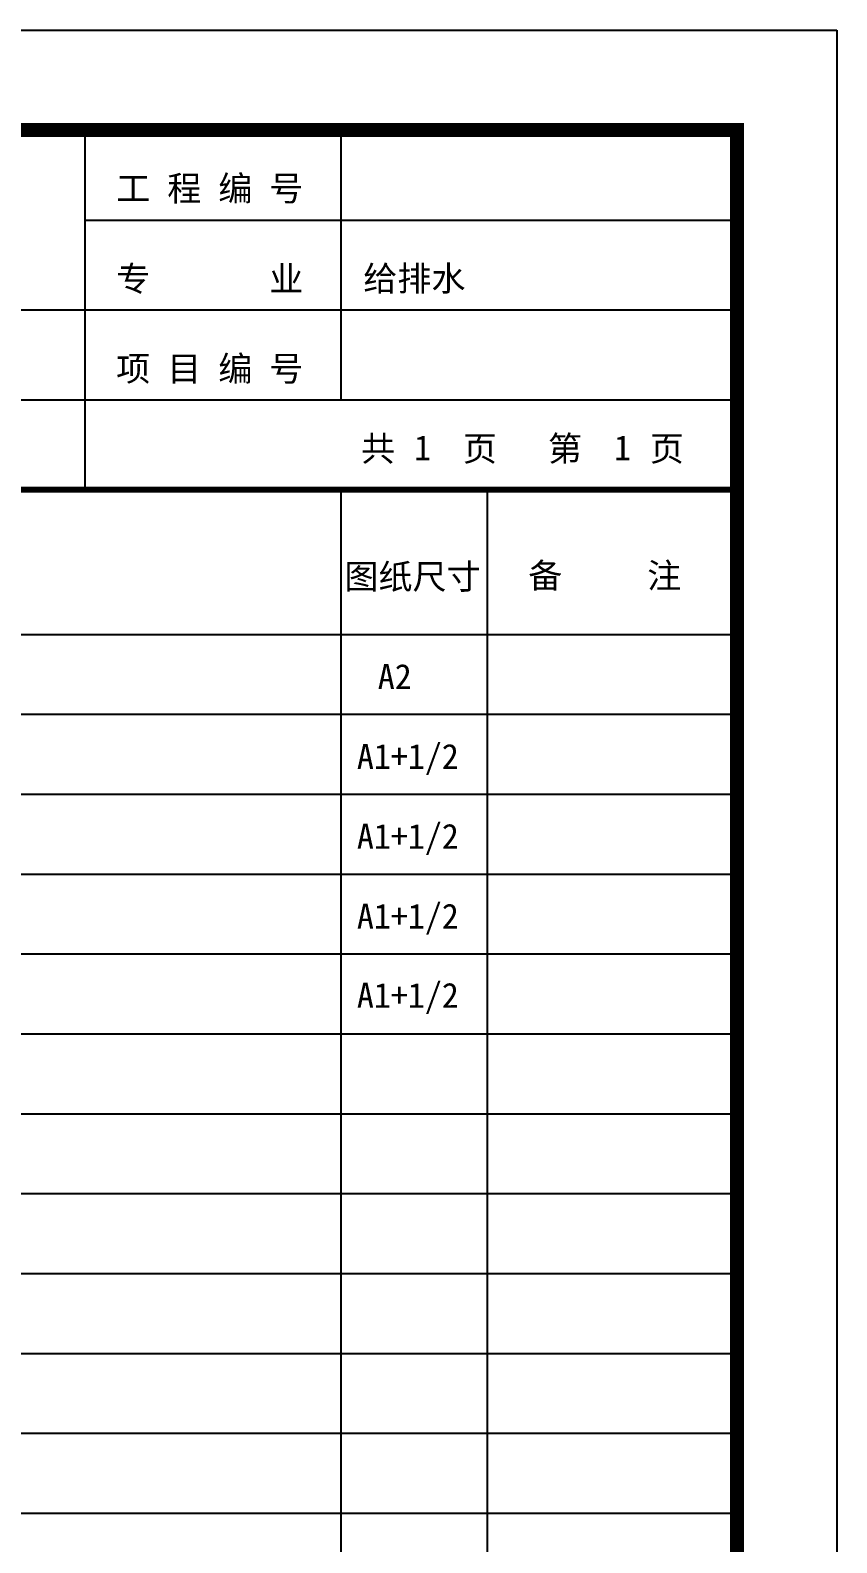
# Model space of a CAD drawing. Extents: x -173215 to 463891, y -864580 to -620646.
# Drawn here: x -121679 to -113602, y -713388 to -698241 of the extents above; entities that cross this region are included whole.
import ezdxf

# ---------------------------------------------------------------- set-up
doc = ezdxf.new("R2010")
doc.units = 0
doc.header["$LTSCALE"] = 500
doc.header["$MEASUREMENT"] = 0
for name, color, linetype in [('WALL', 6, 'CONTINUOUS'), ('X-图框文字-1', 53, 'CONTINUOUS'), ('图框', 4, 'CONTINUOUS')]:
    doc.layers.add(name, color=color, linetype=linetype)
doc.styles.add('iIcon2', font='')
doc.styles.get('iIcon2').set_extended_font_data('SimSun')

# ---------------------------------------------------------------- blocks, each defined once
blk = doc.blocks.new('目录')
at = {"layer": '图框'}
for p, q in [((376639, 431173), (397639, 431173)), ((397639, 431173), (397639, 401473)), ((390108, 430173), (390108, 426573)), ((392673, 430173), (392673, 428373)), ((390108, 429273), (396637, 429273)), ((382139, 428373), (390108, 428373)), ((390108, 428373), (396639, 428373)), ((392673, 428373), (392673, 427473)), ((377639, 427473), (390108, 427473)), ((390108, 427473), (396637, 427473)), ((392673, 426573), (392673, 403515)), ((394139, 426573), (394139, 403515)), ((377639, 425123), (396639, 425123)), ((377639, 424323), (396639, 424323)), ((377639, 423523), (396639, 423523)), ((377639, 422723), (396639, 422723)), ((377639, 421923), (396639, 421923)), ((377639, 421123), (396639, 421123)), ((377639, 420323), (396639, 420323)), ((377639, 419523), (396639, 419523)), ((377639, 418723), (396639, 418723)), ((377639, 417923), (396639, 417923)), ((377639, 417123), (396639, 417123)), ((377639, 416323), (396639, 416323))]:
    blk.add_line(p, q, dxfattribs=at)
for points, const_width in [([(377639, 403515), (396639, 403515), (396639, 430173), (377639, 430173), (377639, 403515)], 140), ([(377639, 426573), (396639, 426573)], 60)]:
    blk.add_lwpolyline(points, dxfattribs=dict(at, const_width=const_width))
at = {"layer": '图框', "const_width": 140}
blk.add_lwpolyline([(377639, 403515), (377639, 430173), (396639, 430173), (396639, 403515)], close=True, dxfattribs=at)
at = {"layer": '图框', "style": 'iIcon2'}
for s, p in [('工 程 编 号', (390423, 429465)), ('专       业', (390423, 428560)), ('项 目 编 号', (390423, 427660)), ('共    页   第    页', (392874, 426859)), ('图纸尺寸', (392708, 425577)), ('备     注', (394549, 425587))]:
    blk.add_text(s, height=250, dxfattribs=at).set_placement(p)

msp = doc.modelspace()

# ---------------------------------------------------------------- block references
at = {"layer": 'WALL'}
msp.add_blockref('目录', (-511241.1, -1129414.4), dxfattribs=at)

# ---------------------------------------------------------------- texts
at = {"layer": 'X-图框文字-1', "style": 'iIcon2'}
for s, p in [('给排水', (-118343.9, -700852.1)), ('1', (-117834.9, -702547.1)), ('1', (-115833.5, -702547.1)), ('A2', (-118198.9, -704838)), ('A1+1/2', (-118407.9, -705638)), ('A1+1/2', (-118407.9, -706438)), ('A1+1/2', (-118407.9, -707238)), ('A1+1/2', (-118407.9, -708030.4))]:
    msp.add_text(s, height=250, dxfattribs=at).set_placement(p)

doc.saveas('drawing.dxf')
